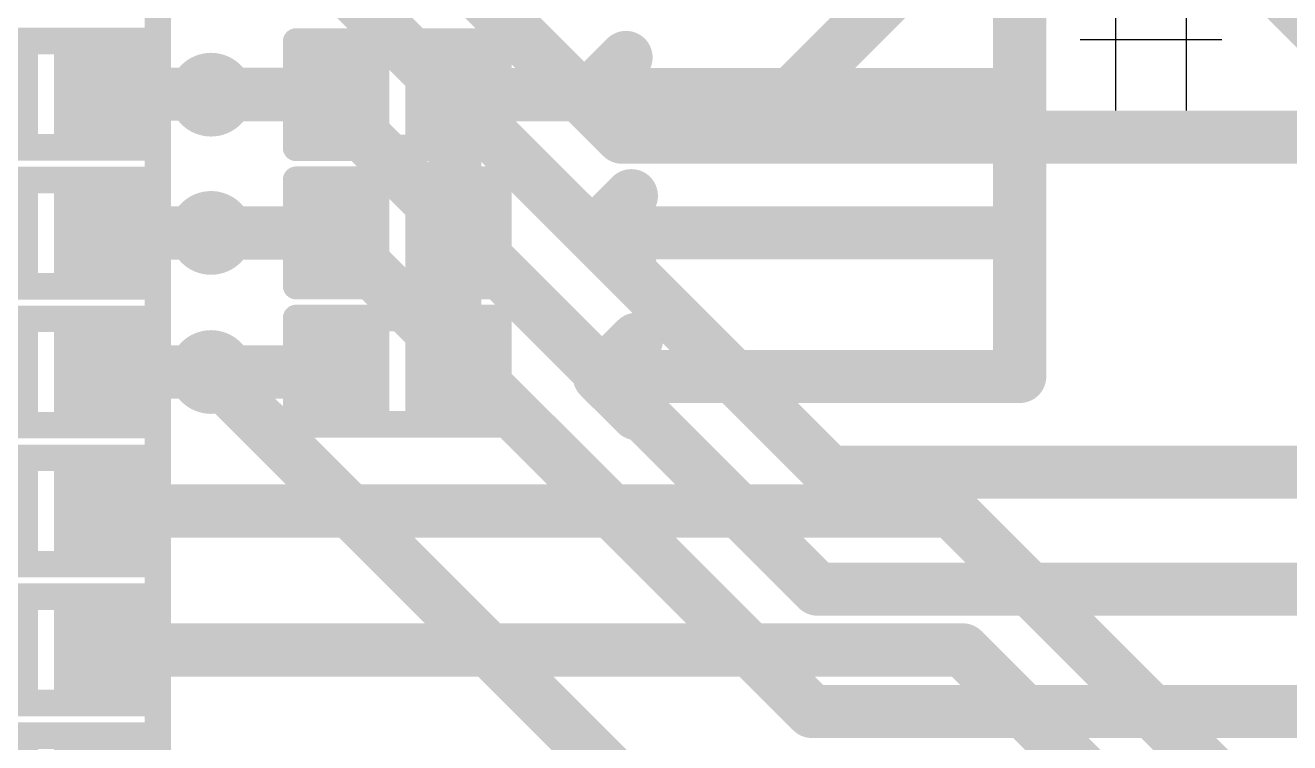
# Model space of a CAD drawing. Header units: millimetres. Extents: x 0.85 to 4.91, y 0.77 to 5.15.
# Drawn here: x 1.1901 to 1.4278, y 3.8121 to 3.9471 of the extents above; entities that cross this region are included whole.
import ezdxf

# ---------------------------------------------------------------- set-up
doc = ezdxf.new("R2010")
doc.units = ezdxf.units.MM
doc.header["$MEASUREMENT"] = 0
for name, color, linetype in [('BottomLayer', 5, 'Continuous'), ('BottomOverlay', 54, 'Continuous'), ('BottomPaste', 16, 'Continuous'), ('BottomSolder', 6, 'Continuous'), ('MultiLayer', 9, 'Continuous'), ('TopLayer', 1, 'Continuous'), ('TopOverlay', 2, 'Continuous'), ('ViaHoleLayer', 16, 'Continuous')]:
    doc.layers.add(name, color=color, linetype=linetype)

# ---------------------------------------------------------------- blocks, each defined once
blk = doc.blocks.new('4_1734592_2_55')
at = {"layer": 'TopOverlay', "const_width": 0.005}
blk.add_lwpolyline([(-0.017, -0.176), (0.81968, -0.176)], dxfattribs=at)
blk = doc.blocks.new('R___0201_B_88')
at = {"layer": 'BottomLayer'}
for points in [[(-0.01614, -0.00728), (-0.00551, -0.00728), (-0.01614, 0.00728), (-0.00551, 0.00728)], [(0.00551, -0.00728), (0.01614, -0.00728), (0.00551, 0.00728), (0.01614, 0.00728)]]:
    blk.add_solid(points, dxfattribs=at)
at = {"layer": 'BottomOverlay', "const_width": 0.005}
for points in [[(-0.019, -0.01), (-0.019, 0.01)], [(-0.019, 0.01), (0.019, 0.01)], [(0.019, -0.01), (0.019, 0.01)], [(-0.019, -0.01), (0.019, -0.01)]]:
    blk.add_lwpolyline(points, dxfattribs=at)
at = {"layer": 'BottomOverlay', "const_width": 0.0025}
for points in [[(-0.02025, 0.01, 1), (-0.01775, 0.01, 1)], [(-0.02025, 0.01, 1), (-0.01775, 0.01, 1)], [(0.01775, 0.01, 1), (0.02025, 0.01, 1)], [(0.01775, 0.01, 1), (0.02025, 0.01, 1)], [(-0.02025, -0.01, 1), (-0.01775, -0.01, 1)], [(-0.02025, -0.01, 1), (-0.01775, -0.01, 1)], [(0.01775, -0.01, 1), (0.02025, -0.01, 1)], [(0.01775, -0.01, 1), (0.02025, -0.01, 1)]]:
    blk.add_lwpolyline(points, format="xyb", close=True, dxfattribs=at)
at = {"layer": 'BottomPaste'}
for points in [[(-0.01614, -0.00728), (-0.00551, -0.00728), (-0.01614, 0.00728), (-0.00551, 0.00728)], [(0.00551, -0.00728), (0.01614, -0.00728), (0.00551, 0.00728), (0.01614, 0.00728)]]:
    blk.add_solid(points, dxfattribs=at)
at = {"layer": 'BottomSolder'}
for points in [[(-0.02014, -0.01128), (-0.00151, -0.01128), (-0.02014, 0.01128), (-0.00151, 0.01128)], [(0.00151, -0.01128), (0.02014, -0.01128), (0.00151, 0.01128), (0.02014, 0.01128)]]:
    blk.add_solid(points, dxfattribs=at)
blk = doc.blocks.new('R___0201_B_89')
at = {"layer": 'BottomLayer'}
for points in [[(-0.01614, -0.00728), (-0.00551, -0.00728), (-0.01614, 0.00728), (-0.00551, 0.00728)], [(0.00551, -0.00728), (0.01614, -0.00728), (0.00551, 0.00728), (0.01614, 0.00728)]]:
    blk.add_solid(points, dxfattribs=at)
at = {"layer": 'BottomOverlay', "const_width": 0.005}
for points in [[(-0.019, -0.01), (-0.019, 0.01)], [(-0.019, 0.01), (0.019, 0.01)], [(0.019, -0.01), (0.019, 0.01)], [(-0.019, -0.01), (0.019, -0.01)]]:
    blk.add_lwpolyline(points, dxfattribs=at)
at = {"layer": 'BottomOverlay', "const_width": 0.0025}
for points in [[(-0.02025, 0.01, 1), (-0.01775, 0.01, 1)], [(-0.02025, 0.01, 1), (-0.01775, 0.01, 1)], [(0.01775, 0.01, 1), (0.02025, 0.01, 1)], [(0.01775, 0.01, 1), (0.02025, 0.01, 1)], [(-0.02025, -0.01, 1), (-0.01775, -0.01, 1)], [(-0.02025, -0.01, 1), (-0.01775, -0.01, 1)], [(0.01775, -0.01, 1), (0.02025, -0.01, 1)], [(0.01775, -0.01, 1), (0.02025, -0.01, 1)]]:
    blk.add_lwpolyline(points, format="xyb", close=True, dxfattribs=at)
at = {"layer": 'BottomPaste'}
for points in [[(-0.01614, -0.00728), (-0.00551, -0.00728), (-0.01614, 0.00728), (-0.00551, 0.00728)], [(0.00551, -0.00728), (0.01614, -0.00728), (0.00551, 0.00728), (0.01614, 0.00728)]]:
    blk.add_solid(points, dxfattribs=at)
at = {"layer": 'BottomSolder'}
for points in [[(-0.02014, -0.01128), (-0.00151, -0.01128), (-0.02014, 0.01128), (-0.00151, 0.01128)], [(0.00151, -0.01128), (0.02014, -0.01128), (0.00151, 0.01128), (0.02014, 0.01128)]]:
    blk.add_solid(points, dxfattribs=at)
blk = doc.blocks.new('R___0201_B_90')
at = {"layer": 'BottomLayer'}
for points in [[(-0.01614, -0.00728), (-0.00551, -0.00728), (-0.01614, 0.00728), (-0.00551, 0.00728)], [(0.00551, -0.00728), (0.01614, -0.00728), (0.00551, 0.00728), (0.01614, 0.00728)]]:
    blk.add_solid(points, dxfattribs=at)
at = {"layer": 'BottomOverlay', "const_width": 0.005}
for points in [[(-0.019, -0.01), (-0.019, 0.01)], [(-0.019, 0.01), (0.019, 0.01)], [(0.019, -0.01), (0.019, 0.01)], [(-0.019, -0.01), (0.019, -0.01)]]:
    blk.add_lwpolyline(points, dxfattribs=at)
at = {"layer": 'BottomOverlay', "const_width": 0.0025}
for points in [[(-0.02025, 0.01, 1), (-0.01775, 0.01, 1)], [(-0.02025, 0.01, 1), (-0.01775, 0.01, 1)], [(0.01775, 0.01, 1), (0.02025, 0.01, 1)], [(0.01775, 0.01, 1), (0.02025, 0.01, 1)], [(-0.02025, -0.01, 1), (-0.01775, -0.01, 1)], [(-0.02025, -0.01, 1), (-0.01775, -0.01, 1)], [(0.01775, -0.01, 1), (0.02025, -0.01, 1)], [(0.01775, -0.01, 1), (0.02025, -0.01, 1)]]:
    blk.add_lwpolyline(points, format="xyb", close=True, dxfattribs=at)
at = {"layer": 'BottomPaste'}
for points in [[(-0.01614, -0.00728), (-0.00551, -0.00728), (-0.01614, 0.00728), (-0.00551, 0.00728)], [(0.00551, -0.00728), (0.01614, -0.00728), (0.00551, 0.00728), (0.01614, 0.00728)]]:
    blk.add_solid(points, dxfattribs=at)
at = {"layer": 'BottomSolder'}
for points in [[(-0.02014, -0.01128), (-0.00151, -0.01128), (-0.02014, 0.01128), (-0.00151, 0.01128)], [(0.00151, -0.01128), (0.02014, -0.01128), (0.00151, 0.01128), (0.02014, 0.01128)]]:
    blk.add_solid(points, dxfattribs=at)
blk = doc.blocks.new('R___0201_B_91')
at = {"layer": 'BottomLayer'}
for points in [[(-0.01614, -0.00728), (-0.00551, -0.00728), (-0.01614, 0.00728), (-0.00551, 0.00728)], [(0.00551, -0.00728), (0.01614, -0.00728), (0.00551, 0.00728), (0.01614, 0.00728)]]:
    blk.add_solid(points, dxfattribs=at)
at = {"layer": 'BottomOverlay', "const_width": 0.005}
for points in [[(-0.019, -0.01), (-0.019, 0.01)], [(-0.019, 0.01), (0.019, 0.01)], [(0.019, -0.01), (0.019, 0.01)], [(-0.019, -0.01), (0.019, -0.01)]]:
    blk.add_lwpolyline(points, dxfattribs=at)
at = {"layer": 'BottomOverlay', "const_width": 0.0025}
for points in [[(-0.02025, 0.01, 1), (-0.01775, 0.01, 1)], [(-0.02025, 0.01, 1), (-0.01775, 0.01, 1)], [(0.01775, 0.01, 1), (0.02025, 0.01, 1)], [(0.01775, 0.01, 1), (0.02025, 0.01, 1)], [(-0.02025, -0.01, 1), (-0.01775, -0.01, 1)], [(-0.02025, -0.01, 1), (-0.01775, -0.01, 1)], [(0.01775, -0.01, 1), (0.02025, -0.01, 1)], [(0.01775, -0.01, 1), (0.02025, -0.01, 1)]]:
    blk.add_lwpolyline(points, format="xyb", close=True, dxfattribs=at)
at = {"layer": 'BottomPaste'}
for points in [[(-0.01614, -0.00728), (-0.00551, -0.00728), (-0.01614, 0.00728), (-0.00551, 0.00728)], [(0.00551, -0.00728), (0.01614, -0.00728), (0.00551, 0.00728), (0.01614, 0.00728)]]:
    blk.add_solid(points, dxfattribs=at)
at = {"layer": 'BottomSolder'}
for points in [[(-0.02014, -0.01128), (-0.00151, -0.01128), (-0.02014, 0.01128), (-0.00151, 0.01128)], [(0.00151, -0.01128), (0.02014, -0.01128), (0.00151, 0.01128), (0.02014, 0.01128)]]:
    blk.add_solid(points, dxfattribs=at)
blk = doc.blocks.new('R___0201_B_92')
at = {"layer": 'BottomLayer'}
for points in [[(-0.01614, -0.00728), (-0.00551, -0.00728), (-0.01614, 0.00728), (-0.00551, 0.00728)], [(0.00551, -0.00728), (0.01614, -0.00728), (0.00551, 0.00728), (0.01614, 0.00728)]]:
    blk.add_solid(points, dxfattribs=at)
at = {"layer": 'BottomOverlay', "const_width": 0.005}
for points in [[(-0.019, -0.01), (-0.019, 0.01)], [(-0.019, 0.01), (0.019, 0.01)], [(0.019, -0.01), (0.019, 0.01)], [(-0.019, -0.01), (0.019, -0.01)]]:
    blk.add_lwpolyline(points, dxfattribs=at)
at = {"layer": 'BottomOverlay', "const_width": 0.0025}
for points in [[(-0.02025, 0.01, 1), (-0.01775, 0.01, 1)], [(-0.02025, 0.01, 1), (-0.01775, 0.01, 1)], [(0.01775, 0.01, 1), (0.02025, 0.01, 1)], [(0.01775, 0.01, 1), (0.02025, 0.01, 1)], [(-0.02025, -0.01, 1), (-0.01775, -0.01, 1)], [(-0.02025, -0.01, 1), (-0.01775, -0.01, 1)], [(0.01775, -0.01, 1), (0.02025, -0.01, 1)], [(0.01775, -0.01, 1), (0.02025, -0.01, 1)]]:
    blk.add_lwpolyline(points, format="xyb", close=True, dxfattribs=at)
at = {"layer": 'BottomPaste'}
for points in [[(-0.01614, -0.00728), (-0.00551, -0.00728), (-0.01614, 0.00728), (-0.00551, 0.00728)], [(0.00551, -0.00728), (0.01614, -0.00728), (0.00551, 0.00728), (0.01614, 0.00728)]]:
    blk.add_solid(points, dxfattribs=at)
at = {"layer": 'BottomSolder'}
for points in [[(-0.02014, -0.01128), (-0.00151, -0.01128), (-0.02014, 0.01128), (-0.00151, 0.01128)], [(0.00151, -0.01128), (0.02014, -0.01128), (0.00151, 0.01128), (0.02014, 0.01128)]]:
    blk.add_solid(points, dxfattribs=at)
blk = doc.blocks.new('R___0201_B_93')
at = {"layer": 'BottomLayer'}
for points in [[(-0.01614, -0.00728), (-0.00551, -0.00728), (-0.01614, 0.00728), (-0.00551, 0.00728)], [(0.00551, -0.00728), (0.01614, -0.00728), (0.00551, 0.00728), (0.01614, 0.00728)]]:
    blk.add_solid(points, dxfattribs=at)
at = {"layer": 'BottomOverlay', "const_width": 0.005}
for points in [[(-0.019, -0.01), (-0.019, 0.01)], [(-0.019, 0.01), (0.019, 0.01)], [(0.019, -0.01), (0.019, 0.01)], [(-0.019, -0.01), (0.019, -0.01)]]:
    blk.add_lwpolyline(points, dxfattribs=at)
at = {"layer": 'BottomOverlay', "const_width": 0.0025}
for points in [[(-0.02025, 0.01, 1), (-0.01775, 0.01, 1)], [(-0.02025, 0.01, 1), (-0.01775, 0.01, 1)], [(0.01775, 0.01, 1), (0.02025, 0.01, 1)], [(0.01775, 0.01, 1), (0.02025, 0.01, 1)], [(-0.02025, -0.01, 1), (-0.01775, -0.01, 1)], [(-0.02025, -0.01, 1), (-0.01775, -0.01, 1)], [(0.01775, -0.01, 1), (0.02025, -0.01, 1)], [(0.01775, -0.01, 1), (0.02025, -0.01, 1)]]:
    blk.add_lwpolyline(points, format="xyb", close=True, dxfattribs=at)
at = {"layer": 'BottomPaste'}
for points in [[(-0.01614, -0.00728), (-0.00551, -0.00728), (-0.01614, 0.00728), (-0.00551, 0.00728)], [(0.00551, -0.00728), (0.01614, -0.00728), (0.00551, 0.00728), (0.01614, 0.00728)]]:
    blk.add_solid(points, dxfattribs=at)
at = {"layer": 'BottomSolder'}
for points in [[(-0.02014, -0.01128), (-0.00151, -0.01128), (-0.02014, 0.01128), (-0.00151, 0.01128)], [(0.00151, -0.01128), (0.02014, -0.01128), (0.00151, 0.01128), (0.02014, 0.01128)]]:
    blk.add_solid(points, dxfattribs=at)
blk = doc.blocks.new('R___0201_B_98')
at = {"layer": 'BottomLayer'}
for points in [[(-0.01614, -0.00728), (-0.00551, -0.00728), (-0.01614, 0.00728), (-0.00551, 0.00728)], [(0.00551, -0.00728), (0.01614, -0.00728), (0.00551, 0.00728), (0.01614, 0.00728)]]:
    blk.add_solid(points, dxfattribs=at)
at = {"layer": 'BottomOverlay', "const_width": 0.005}
for points in [[(-0.019, -0.01), (-0.019, 0.01)], [(-0.019, 0.01), (0.019, 0.01)], [(0.019, -0.01), (0.019, 0.01)], [(-0.019, -0.01), (0.019, -0.01)]]:
    blk.add_lwpolyline(points, dxfattribs=at)
at = {"layer": 'BottomOverlay', "const_width": 0.0025}
for points in [[(-0.02025, 0.01, 1), (-0.01775, 0.01, 1)], [(-0.02025, 0.01, 1), (-0.01775, 0.01, 1)], [(0.01775, 0.01, 1), (0.02025, 0.01, 1)], [(0.01775, 0.01, 1), (0.02025, 0.01, 1)], [(-0.02025, -0.01, 1), (-0.01775, -0.01, 1)], [(-0.02025, -0.01, 1), (-0.01775, -0.01, 1)], [(0.01775, -0.01, 1), (0.02025, -0.01, 1)], [(0.01775, -0.01, 1), (0.02025, -0.01, 1)]]:
    blk.add_lwpolyline(points, format="xyb", close=True, dxfattribs=at)
at = {"layer": 'BottomPaste'}
for points in [[(-0.01614, -0.00728), (-0.00551, -0.00728), (-0.01614, 0.00728), (-0.00551, 0.00728)], [(0.00551, -0.00728), (0.01614, -0.00728), (0.00551, 0.00728), (0.01614, 0.00728)]]:
    blk.add_solid(points, dxfattribs=at)
at = {"layer": 'BottomSolder'}
for points in [[(-0.02014, -0.01128), (-0.00151, -0.01128), (-0.02014, 0.01128), (-0.00151, 0.01128)], [(0.00151, -0.01128), (0.02014, -0.01128), (0.00151, 0.01128), (0.02014, 0.01128)]]:
    blk.add_solid(points, dxfattribs=at)
blk = doc.blocks.new('R___0201_B_100')
at = {"layer": 'BottomLayer'}
for points in [[(-0.01614, -0.00728), (-0.00551, -0.00728), (-0.01614, 0.00728), (-0.00551, 0.00728)], [(0.00551, -0.00728), (0.01614, -0.00728), (0.00551, 0.00728), (0.01614, 0.00728)]]:
    blk.add_solid(points, dxfattribs=at)
at = {"layer": 'BottomOverlay', "const_width": 0.005}
for points in [[(-0.019, -0.01), (-0.019, 0.01)], [(-0.019, 0.01), (0.019, 0.01)], [(0.019, -0.01), (0.019, 0.01)], [(-0.019, -0.01), (0.019, -0.01)]]:
    blk.add_lwpolyline(points, dxfattribs=at)
at = {"layer": 'BottomOverlay', "const_width": 0.0025}
for points in [[(-0.02025, 0.01, 1), (-0.01775, 0.01, 1)], [(-0.02025, 0.01, 1), (-0.01775, 0.01, 1)], [(0.01775, 0.01, 1), (0.02025, 0.01, 1)], [(0.01775, 0.01, 1), (0.02025, 0.01, 1)], [(-0.02025, -0.01, 1), (-0.01775, -0.01, 1)], [(-0.02025, -0.01, 1), (-0.01775, -0.01, 1)], [(0.01775, -0.01, 1), (0.02025, -0.01, 1)], [(0.01775, -0.01, 1), (0.02025, -0.01, 1)]]:
    blk.add_lwpolyline(points, format="xyb", close=True, dxfattribs=at)
at = {"layer": 'BottomPaste'}
for points in [[(-0.01614, -0.00728), (-0.00551, -0.00728), (-0.01614, 0.00728), (-0.00551, 0.00728)], [(0.00551, -0.00728), (0.01614, -0.00728), (0.00551, 0.00728), (0.01614, 0.00728)]]:
    blk.add_solid(points, dxfattribs=at)
at = {"layer": 'BottomSolder'}
for points in [[(-0.02014, -0.01128), (-0.00151, -0.01128), (-0.02014, 0.01128), (-0.00151, 0.01128)], [(0.00151, -0.01128), (0.02014, -0.01128), (0.00151, 0.01128), (0.02014, 0.01128)]]:
    blk.add_solid(points, dxfattribs=at)
blk = doc.blocks.new('R___0201_B_102')
at = {"layer": 'BottomLayer'}
for points in [[(-0.01614, -0.00728), (-0.00551, -0.00728), (-0.01614, 0.00728), (-0.00551, 0.00728)], [(0.00551, -0.00728), (0.01614, -0.00728), (0.00551, 0.00728), (0.01614, 0.00728)]]:
    blk.add_solid(points, dxfattribs=at)
at = {"layer": 'BottomOverlay', "const_width": 0.005}
for points in [[(-0.019, -0.01), (-0.019, 0.01)], [(-0.019, 0.01), (0.019, 0.01)], [(0.019, -0.01), (0.019, 0.01)], [(-0.019, -0.01), (0.019, -0.01)]]:
    blk.add_lwpolyline(points, dxfattribs=at)
at = {"layer": 'BottomOverlay', "const_width": 0.0025}
for points in [[(-0.02025, 0.01, 1), (-0.01775, 0.01, 1)], [(-0.02025, 0.01, 1), (-0.01775, 0.01, 1)], [(0.01775, 0.01, 1), (0.02025, 0.01, 1)], [(0.01775, 0.01, 1), (0.02025, 0.01, 1)], [(-0.02025, -0.01, 1), (-0.01775, -0.01, 1)], [(-0.02025, -0.01, 1), (-0.01775, -0.01, 1)], [(0.01775, -0.01, 1), (0.02025, -0.01, 1)], [(0.01775, -0.01, 1), (0.02025, -0.01, 1)]]:
    blk.add_lwpolyline(points, format="xyb", close=True, dxfattribs=at)
at = {"layer": 'BottomPaste'}
for points in [[(-0.01614, -0.00728), (-0.00551, -0.00728), (-0.01614, 0.00728), (-0.00551, 0.00728)], [(0.00551, -0.00728), (0.01614, -0.00728), (0.00551, 0.00728), (0.01614, 0.00728)]]:
    blk.add_solid(points, dxfattribs=at)
at = {"layer": 'BottomSolder'}
for points in [[(-0.02014, -0.01128), (-0.00151, -0.01128), (-0.02014, 0.01128), (-0.00151, 0.01128)], [(0.00151, -0.01128), (0.02014, -0.01128), (0.00151, 0.01128), (0.02014, 0.01128)]]:
    blk.add_solid(points, dxfattribs=at)

msp = doc.modelspace()

# ---------------------------------------------------------------- linework, layer by layer
at = {"layer": 'BottomLayer', "const_width": 0.01}
for points in [[(1.334, 3.934), (1.397, 3.997)], [(1.418, 3.961), (1.53974, 3.83926)], [(1.20483, 3.93411), (1.243, 3.93411)], [(1.27083, 3.934), (1.334, 3.934)], [(1.27083, 3.908), (1.27083, 3.934)], [(1.20483, 3.90797), (1.24917, 3.90797)], [(1.27083, 3.882), (1.27083, 3.908)], [(1.20483, 3.88184), (1.225, 3.88184)], [(1.225, 3.88184), (1.24917, 3.88184)], [(1.20483, 3.8557), (1.36419, 3.8557)], [(1.36419, 3.8557), (1.59717, 3.62272)], [(1.20483, 3.82957), (1.36629, 3.82957)], [(1.36629, 3.82957), (1.61644, 3.57942)]]:
    msp.add_lwpolyline(points, dxfattribs=at)
at = {"layer": 'BottomLayer'}
for points, const_width in [([(1.22106, 3.934, 1), (1.22894, 3.934, 1)], 0.00787), ([(1.20233, 3.93411, 1), (1.20733, 3.93411, 1)], 0.005), ([(1.2405, 3.93411, 1), (1.2455, 3.93411, 1)], 0.005), ([(1.26833, 3.934, 1), (1.27333, 3.934, 1)], 0.005), ([(1.26833, 3.934, 1), (1.27333, 3.934, 1)], 0.005), ([(1.3315, 3.934, 1), (1.3365, 3.934, 1)], 0.005), ([(1.3315, 3.934, 1), (1.3365, 3.934, 1)], 0.005), ([(1.22106, 3.908, 1), (1.22894, 3.908, 1)], 0.00787), ([(1.20233, 3.90797, 1), (1.20733, 3.90797, 1)], 0.005), ([(1.24667, 3.90797, 1), (1.25167, 3.90797, 1)], 0.005), ([(1.26833, 3.908, 1), (1.27333, 3.908, 1)], 0.005), ([(1.26833, 3.908, 1), (1.27333, 3.908, 1)], 0.005), ([(1.22106, 3.88184, 1), (1.22894, 3.88184, 1)], 0.00787), ([(1.20233, 3.88184, 1), (1.20733, 3.88184, 1)], 0.005), ([(1.2225, 3.88184, 1), (1.2275, 3.88184, 1)], 0.005), ([(1.2225, 3.88184, 1), (1.2275, 3.88184, 1)], 0.005), ([(1.24667, 3.88184, 1), (1.25167, 3.88184, 1)], 0.005), ([(1.26833, 3.882, 1), (1.27333, 3.882, 1)], 0.005), ([(1.20233, 3.8557, 1), (1.20733, 3.8557, 1)], 0.005), ([(1.36169, 3.8557, 1), (1.36669, 3.8557, 1)], 0.005), ([(1.36169, 3.8557, 1), (1.36669, 3.8557, 1)], 0.005), ([(1.20233, 3.82957, 1), (1.20733, 3.82957, 1)], 0.005), ([(1.36379, 3.82957, 1), (1.36879, 3.82957, 1)], 0.005), ([(1.36379, 3.82957, 1), (1.36879, 3.82957, 1)], 0.005)]:
    msp.add_lwpolyline(points, format="xyb", close=True, dxfattribs=dict(at, const_width=const_width))
at = {"layer": 'BottomOverlay'}
for p, q in [((1.39501, 3.97099), (1.39501, 3.931)), ((1.40834, 3.931), (1.40834, 3.97099)), ((1.415, 3.94433), (1.38834, 3.94433))]:
    msp.add_line(p, q, dxfattribs=at)
at = {"layer": 'BottomOverlay', "const_width": 0.01}
for points in [[(1.377, 3.881), (1.377, 4.011)], [(1.296, 3.934), (1.303, 3.941)], [(1.296, 3.934), (1.303, 3.927)], [(1.296, 3.934), (1.374, 3.934)], [(1.297, 3.908), (1.304, 3.915)], [(1.297, 3.908), (1.304, 3.901)], [(1.297, 3.908), (1.373, 3.908)], [(1.298, 3.881), (1.305, 3.888)], [(1.298, 3.881), (1.305, 3.874)], [(1.298, 3.881), (1.377, 3.881)]]:
    msp.add_lwpolyline(points, dxfattribs=at)
at = {"layer": 'BottomOverlay', "const_width": 0.005}
for points in [[(1.3005, 3.941, 1), (1.3055, 3.941, 1)], [(1.2935, 3.934, 1), (1.2985, 3.934, 1)], [(1.2935, 3.934, 1), (1.2985, 3.934, 1)], [(1.2935, 3.934, 1), (1.2985, 3.934, 1)], [(1.3715, 3.934, 1), (1.3765, 3.934, 1)], [(1.3005, 3.927, 1), (1.3055, 3.927, 1)], [(1.3015, 3.915, 1), (1.3065, 3.915, 1)], [(1.2945, 3.908, 1), (1.2995, 3.908, 1)], [(1.2945, 3.908, 1), (1.2995, 3.908, 1)], [(1.2945, 3.908, 1), (1.2995, 3.908, 1)], [(1.3705, 3.908, 1), (1.3755, 3.908, 1)], [(1.3015, 3.901, 1), (1.3065, 3.901, 1)], [(1.3025, 3.888, 1), (1.3075, 3.888, 1)], [(1.2955, 3.881, 1), (1.3005, 3.881, 1)], [(1.2955, 3.881, 1), (1.3005, 3.881, 1)], [(1.2955, 3.881, 1), (1.3005, 3.881, 1)], [(1.3745, 3.881, 1), (1.3795, 3.881, 1)], [(1.3745, 3.881, 1), (1.3795, 3.881, 1)], [(1.3025, 3.874, 1), (1.3075, 3.874, 1)]]:
    msp.add_lwpolyline(points, format="xyb", close=True, dxfattribs=at)
at = {"layer": 'MultiLayer', "const_width": 0.00787}
for points in [[(1.22106, 3.934, 1), (1.22894, 3.934, 1)], [(1.22106, 3.908, 1), (1.22894, 3.908, 1)], [(1.22106, 3.88184, 1), (1.22894, 3.88184, 1)]]:
    msp.add_lwpolyline(points, format="xyb", close=True, dxfattribs=at)
at = {"layer": 'TopLayer', "const_width": 0.01}
for points in [[(1.225, 4.00327), (1.30227, 3.926)], [(1.24399, 3.96024), (1.34123, 3.863)], [(1.225, 3.934), (1.246, 3.934)], [(1.246, 3.934), (1.339, 3.841)], [(1.30227, 3.926), (1.533, 3.926)], [(1.225, 3.908), (1.24796, 3.908)], [(1.24796, 3.908), (1.33796, 3.818)], [(1.225, 3.88184), (1.34184, 3.765)], [(1.34123, 3.863), (1.475, 3.863)], [(1.339, 3.841), (1.461, 3.841)], [(1.33796, 3.818), (1.441, 3.818)]]:
    msp.add_lwpolyline(points, dxfattribs=at)
at = {"layer": 'TopLayer'}
for points, const_width in [([(1.22106, 3.934, 1), (1.22894, 3.934, 1)], 0.00787), ([(1.2225, 3.934, 1), (1.2275, 3.934, 1)], 0.005), ([(1.2435, 3.934, 1), (1.2485, 3.934, 1)], 0.005), ([(1.2435, 3.934, 1), (1.2485, 3.934, 1)], 0.005), ([(1.29977, 3.926, 1), (1.30477, 3.926, 1)], 0.005), ([(1.29977, 3.926, 1), (1.30477, 3.926, 1)], 0.005), ([(1.22106, 3.908, 1), (1.22894, 3.908, 1)], 0.00787), ([(1.2225, 3.908, 1), (1.2275, 3.908, 1)], 0.005), ([(1.24546, 3.908, 1), (1.25046, 3.908, 1)], 0.005), ([(1.24546, 3.908, 1), (1.25046, 3.908, 1)], 0.005), ([(1.22106, 3.88184, 1), (1.22894, 3.88184, 1)], 0.00787), ([(1.2225, 3.88184, 1), (1.2275, 3.88184, 1)], 0.005), ([(1.33873, 3.863, 1), (1.34373, 3.863, 1)], 0.005), ([(1.33873, 3.863, 1), (1.34373, 3.863, 1)], 0.005), ([(1.3365, 3.841, 1), (1.3415, 3.841, 1)], 0.005), ([(1.3365, 3.841, 1), (1.3415, 3.841, 1)], 0.005), ([(1.33546, 3.818, 1), (1.34046, 3.818, 1)], 0.005), ([(1.33546, 3.818, 1), (1.34046, 3.818, 1)], 0.005)]:
    msp.add_lwpolyline(points, format="xyb", close=True, dxfattribs=dict(at, const_width=const_width))
at = {"layer": 'ViaHoleLayer', "const_width": 0.00394}
for points in [[(1.22303, 3.934, 1), (1.22697, 3.934, 1)], [(1.22303, 3.908, 1), (1.22697, 3.908, 1)], [(1.22303, 3.88184, 1), (1.22697, 3.88184, 1)]]:
    msp.add_lwpolyline(points, format="xyb", close=True, dxfattribs=at)

# ---------------------------------------------------------------- block references
for name, p, rotation in [('4_1734592_2_55', (1.039, 3.46871), 90), ('R___0201_B_88', (1.194, 3.93411), 360), ('R___0201_B_98', (1.26, 3.934), 360), ('R___0201_B_89', (1.194, 3.90797), 360), ('R___0201_B_100', (1.26, 3.908), 360), ('R___0201_B_90', (1.194, 3.88184), 360), ('R___0201_B_102', (1.26, 3.882), 360), ('R___0201_B_91', (1.194, 3.8557), 360), ('R___0201_B_92', (1.194, 3.82957), 360), ('R___0201_B_93', (1.194, 3.80343), 360)]:
    msp.add_blockref(name, p, dxfattribs=dict(rotation=rotation))

doc.saveas('drawing.dxf')
